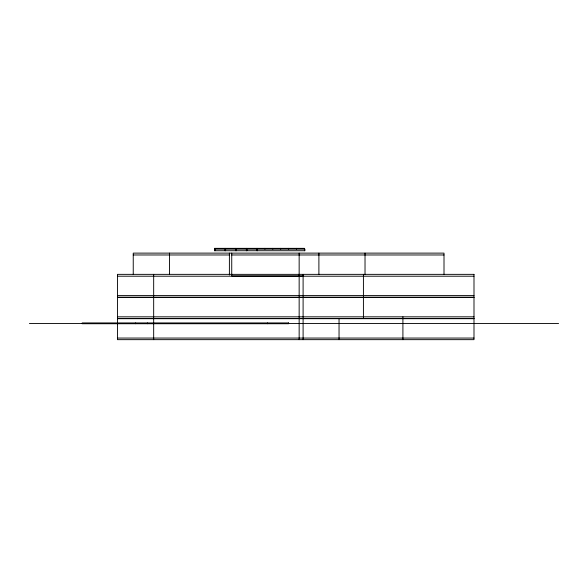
<?xml version="1.0" encoding="UTF-8"?>
<svg xmlns="http://www.w3.org/2000/svg" width="588" height="588" viewBox="0 0 588 588"><rect width="100%" height="100%" fill="white"/><g stroke="black" fill="none" stroke-linecap="round" stroke-linejoin="round"><path stroke-width="0.88" d="M214.451 249.143L304.915 249.143L304.915 250.731L214.451 250.731L214.451 248.342L304.422 248.342L304.422 250.731M133.241 254.979L229.166 254.979M231.738 254.979L444.006 254.979M303.643 275.948L231.738 275.948L231.738 253.119M117.446 276.213L473.994 276.213M117.446 295.595L473.994 295.595M117.446 297.183L473.994 297.183M117.446 297.447L473.994 297.447M117.446 316.829L473.994 316.829M117.446 318.424L473.994 318.424M117.446 318.689L473.994 318.689M29.4 323.466L558.6 323.466M117.446 338.063L473.994 338.063M444.006 274.353L444.006 253.119L133.241 253.119L133.241 274.353M402.912 316.829L402.912 339.658M365.023 253.119L365.023 274.353M363.421 274.353L363.421 318.424M339.041 318.689L339.041 339.658M318.894 253.119L318.894 274.353M303.099 274.353L303.099 339.658M299.152 253.119L299.152 339.658M296.521 248.342L296.521 249.143M288.627 248.342L288.627 249.143M280.726 248.342L280.726 249.143M272.825 248.342L272.825 249.143M267.496 322.937L267.496 323.731M264.931 248.342L264.931 249.143M257.529 249.143L257.529 250.731M257.029 248.342L257.029 250.731M246.886 249.143L246.886 250.731M246.387 248.342L246.387 250.731M236.236 249.143L236.236 250.731M235.744 248.342L235.744 250.731M229.394 253.119L229.394 275.044M225.594 249.143L225.594 250.731M225.101 248.342L225.101 250.731M214.951 249.143L214.951 250.731M169.469 253.119L169.469 274.353M153.674 274.353L153.674 339.658M147.382 322.937L147.382 323.731M135.666 322.937L135.666 323.731M473.994 274.353L117.446 274.353L117.446 339.658L473.994 339.658L473.994 274.353M288.62 322.937L82.195 322.937L82.195 323.731L288.62 323.731L288.62 322.937"/></g></svg>
